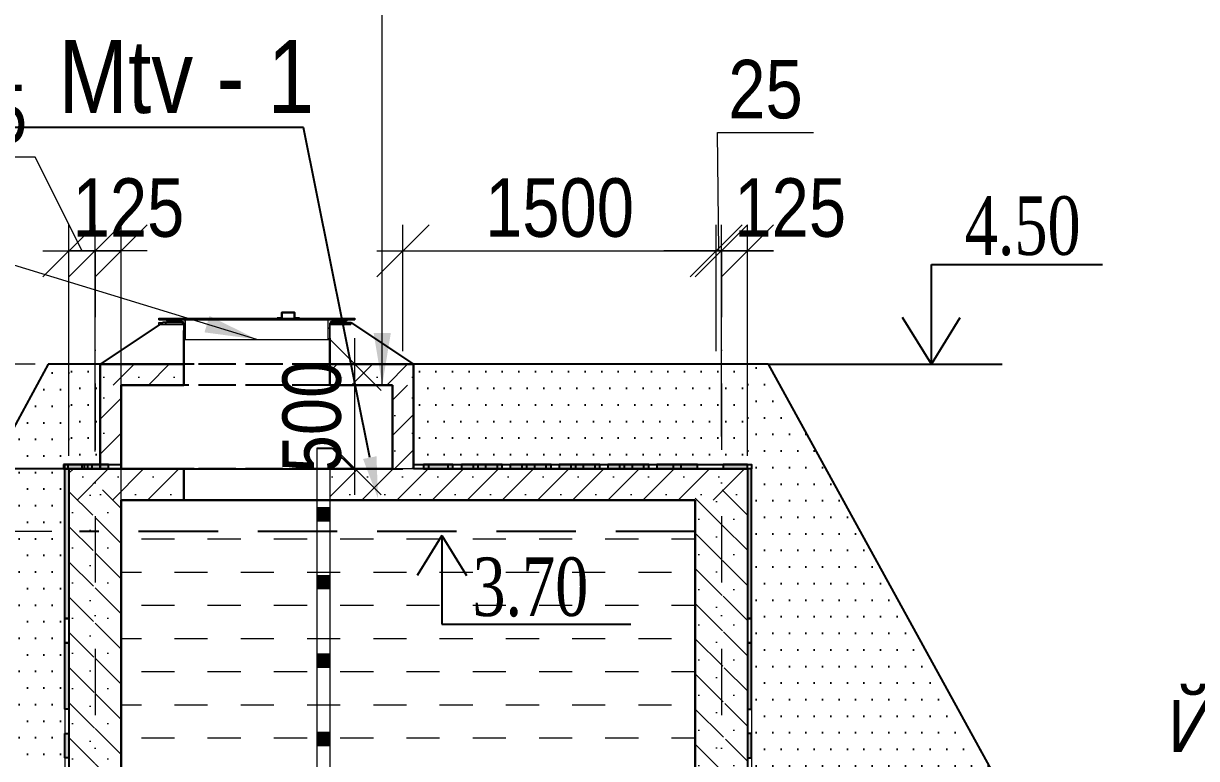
# Model space of a CAD drawing. Header units: millimetres. Extents: x 1177285 to 1225570, y -905119 to -683091.
# Drawn here: x 1208441 to 1214060, y -721694 to -718174 of the extents above; entities that cross this region are included whole.
import ezdxf
from ezdxf import colors
from ezdxf.entities.mleader import LeaderData, LeaderLine
from ezdxf.math import Vec2, Vec3

# ---------------------------------------------------------------- set-up
doc = ezdxf.new("R2010")
doc.units = ezdxf.units.MM
for name, pattern in [('ACAD_ISO02W100', [15, 12, -3]), ('DASHDOT', [25.4, 12.7, -6.35, 0, -6.35]), ('DASHEDX2', [38.1, 25.4, -12.7]), ('Hidden Line', [391.222223, 282.222223, -109])]:
    doc.linetypes.add(name, pattern=pattern)
for name, color, linetype, lineweight in [('Exterior walls_Ном._пера__95', 7, 'Continuous', 15), ('Exterior walls_Ном._пера__96', 7, 'Continuous', 15), ('Exterior walls_Ном._пера__97', 7, 'Continuous', 18), ('Чертеж эскизный_Ном._пера__97', 7, 'Continuous', 18)]:
    doc.layers.add(name, color=color, linetype=linetype, lineweight=lineweight)
doc.styles.add('400', font='times.ttf', dxfattribs={"width": 0.75, "height": 300})
doc.styles.get("Standard").update_dxf_attribs({"font": 'a3ar(la).ttf'})
doc.styles.add('style1', font='A3TI(LA).TTF', dxfattribs={"height": 200})
doc.styles.add('style6', font='ARIALN.TTF', dxfattribs={"height": 300})
doc.styles.add('yazitipi', font='ARIALN.TTF')
doc.dimstyles.new('DIM_100', dxfattribs={"dimscale": 100, "dimtxt": 250, "dimasz": 2.5, "dimexe": 1.25, "dimexo": 0.625, "dimtad": 1, "dimdec": 0, "dimtxsty": 'style1', "dimblk": 'OBLIQUE', "dimcen": 2.5, "dimdle": 1.25, "dimclrd": 251, "dimclre": 251, "dimaunit": 1, "dimadec": 3, "dimazin": 0, "dimtfac": 1, "dimtdec": 0, "dimtmove": 1, "dimatfit": 3, "dimfxl": 1.25, "dimlwd": 5, "dimlwe": 5, "dimarcsym": 0})
doc.dimstyles.new('sevda', dxfattribs={"dimscale": 100, "dimtxt": 2.8, "dimasz": 2.5, "dimexe": 1.25, "dimexo": 0.625, "dimtad": 1, "dimtxsty": 'yazitipi', "dimblk": 'OBLIQUE', "dimcen": 2.5, "dimdle": 1.25, "dimclrd": 253, "dimclre": 253, "dimclrt": 73, "dimaunit": 1, "dimadec": 3, "dimazin": 0, "dimtfac": 1, "dimtmove": 1, "dimatfit": 3, "dimfxl": 1, "dimlwd": 13, "dimlwe": 13, "dimarcsym": 0})
pattern_1 = [(45, (1266294.87, -767966), (-47.492245, 47.492245), [])]

# ---------------------------------------------------------------- blocks, each defined once
blk = doc.blocks.new('_Oblique')
at = {"color": 0, "linetype": 'ByBlock', "lineweight": -2}
blk.add_line((-0.5, -0.5), (0.5, 0.5), dxfattribs=at)
blk = doc.blocks.new('*D21')
at = {"color": 253, "lineweight": 13, "ltscale": 15, "transparency": 16777216}
for p, q in [((1210028.7, -720431), (1210028.7, -719681)), ((1210296, -719806), (1209903.7, -719806)), ((1210596, -720306), (1209903.7, -720306))]:
    blk.add_line(p, q, dxfattribs=at)
at = {"layer": 'Defpoints', "color": 0, "lineweight": 30, "ltscale": 15, "transparency": 16777216}
for p in [(1210028.7, -719806), (1210358.5, -719806), (1210658.5, -720306)]:
    blk.add_point(p, dxfattribs=at)
at = {"color": 253, "lineweight": 13, "ltscale": 15, "transparency": 16777216, "xscale": 250, "yscale": 250, "zscale": 250}
for p, rotation in [((1210028.7, -719806), 90), ((1210028.7, -720306), 270)]:
    blk.add_blockref('_Oblique', p, dxfattribs=dict(at, rotation=rotation))
at = {"color": 73, "ltscale": 15, "transparency": 16777216, "insert": (1209823.3, -720056), "char_height": 280, "attachment_point": 5, "rotation": 90, "style": 'yazitipi'}
blk.add_mtext('500', dxfattribs=at)
blk = doc.blocks.new('*D23')
at = {"color": 253, "lineweight": 13, "ltscale": 15, "transparency": 16777216}
for p, q in [((1210258.9, -719743.5), (1210258.9, -719137.7)), ((1211758.9, -719743.5), (1211758.9, -719137.7)), ((1210133.9, -719262.7), (1211883.9, -719262.7))]:
    blk.add_line(p, q, dxfattribs=at)
at = {"layer": 'Defpoints', "color": 0, "lineweight": 30, "ltscale": 15, "transparency": 16777216}
for p in [(1211758.9, -719262.7), (1210258.9, -719806), (1211758.9, -719806)]:
    blk.add_point(p, dxfattribs=at)
at = {"color": 253, "lineweight": 13, "ltscale": 15, "transparency": 16777216, "xscale": 250, "yscale": 250, "zscale": 250, "rotation": 180}
blk.add_blockref('_Oblique', (1210258.9, -719262.7), dxfattribs=at)
at = {"color": 253, "lineweight": 13, "ltscale": 15, "transparency": 16777216, "xscale": 250, "yscale": 250, "zscale": 250}
blk.add_blockref('_Oblique', (1211758.9, -719262.7), dxfattribs=at)
at = {"color": 73, "ltscale": 15, "transparency": 16777216, "insert": (1211008.9, -719057.3), "char_height": 280, "attachment_point": 5, "style": 'yazitipi'}
blk.add_mtext('1500', dxfattribs=at)
blk = doc.blocks.new('*D24')
at = {"color": 253, "lineweight": 13, "ltscale": 15, "transparency": 16777216}
for p, q in [((1211783.9, -720151.3), (1211783.9, -719137.7)), ((1211908.9, -720243.5), (1211908.9, -719137.7)), ((1212033.9, -719262.7), (1211658.9, -719262.7))]:
    blk.add_line(p, q, dxfattribs=at)
at = {"layer": 'Defpoints', "color": 0, "lineweight": 30, "ltscale": 15, "transparency": 16777216}
for p in [(1211783.9, -719262.7), (1211783.9, -720213.8), (1211908.9, -720306)]:
    blk.add_point(p, dxfattribs=at)
at = {"color": 253, "lineweight": 13, "ltscale": 15, "transparency": 16777216, "xscale": 250, "yscale": 250, "zscale": 250, "rotation": 180}
blk.add_blockref('_Oblique', (1211783.9, -719262.7), dxfattribs=at)
at = {"color": 253, "lineweight": 13, "ltscale": 15, "transparency": 16777216, "xscale": 250, "yscale": 250, "zscale": 250}
blk.add_blockref('_Oblique', (1211908.9, -719262.7), dxfattribs=at)
at = {"color": 73, "ltscale": 15, "transparency": 16777216, "insert": (1212113.9, -719057.3), "char_height": 280, "attachment_point": 5, "style": 'yazitipi'}
blk.add_mtext('125', dxfattribs=at)
blk = doc.blocks.new('*D25')
at = {"color": 253, "lineweight": 13, "ltscale": 15, "transparency": 16777216}
for p, q in [((1208783.9, -720223.5), (1208783.9, -719137.7)), ((1208908.9, -720543.5), (1208908.9, -719137.7)), ((1209033.9, -719262.7), (1208658.9, -719262.7))]:
    blk.add_line(p, q, dxfattribs=at)
at = {"layer": 'Defpoints', "color": 0, "lineweight": 30, "ltscale": 15, "transparency": 16777216}
for p in [(1208783.9, -719262.7), (1208783.9, -720286), (1208908.9, -720606)]:
    blk.add_point(p, dxfattribs=at)
at = {"color": 253, "lineweight": 13, "ltscale": 15, "transparency": 16777216, "xscale": 250, "yscale": 250, "zscale": 250, "rotation": 180}
blk.add_blockref('_Oblique', (1208783.9, -719262.7), dxfattribs=at)
at = {"color": 253, "lineweight": 13, "ltscale": 15, "transparency": 16777216, "xscale": 250, "yscale": 250, "zscale": 250}
blk.add_blockref('_Oblique', (1208908.9, -719262.7), dxfattribs=at)
at = {"color": 73, "ltscale": 15, "transparency": 16777216, "insert": (1208943.9, -719057.3), "char_height": 280, "attachment_point": 5, "style": 'yazitipi'}
blk.add_mtext('125', dxfattribs=at)
blk = doc.blocks.new('*D26')
at = {"color": 253, "lineweight": 13, "ltscale": 15, "transparency": 16777216}
for p, q in [((1208497.2, -718814.5), (1207884.8, -718814.5)), ((1208721.4, -719262.7), (1208497.2, -718814.5)), ((1208658.9, -720243.5), (1208658.9, -719137.7)), ((1208783.9, -720151.3), (1208783.9, -719137.7)), ((1208533.9, -719262.7), (1208908.9, -719262.7))]:
    blk.add_line(p, q, dxfattribs=at)
at = {"layer": 'Defpoints', "color": 0, "lineweight": 30, "ltscale": 15, "transparency": 16777216}
for p in [(1208783.9, -719262.7), (1208783.9, -720213.8), (1208658.9, -720306)]:
    blk.add_point(p, dxfattribs=at)
at = {"color": 253, "lineweight": 13, "ltscale": 15, "transparency": 16777216, "xscale": 250, "yscale": 250, "zscale": 250, "rotation": 180}
blk.add_blockref('_Oblique', (1208658.9, -719262.7), dxfattribs=at)
at = {"color": 253, "lineweight": 13, "ltscale": 15, "transparency": 16777216, "xscale": 250, "yscale": 250, "zscale": 250}
blk.add_blockref('_Oblique', (1208783.9, -719262.7), dxfattribs=at)
at = {"color": 73, "ltscale": 15, "transparency": 16777216, "insert": (1208191, -718609.1), "char_height": 280, "attachment_point": 5, "style": 'yazitipi'}
blk.add_mtext('125', dxfattribs=at)
blk = doc.blocks.new('*D85')
at = {"color": 253, "lineweight": 13, "ltscale": 15, "transparency": 16777216}
for p, q in [((1207675.7, -720431), (1207675.7, -719681)), ((1208496.4, -719806), (1207550.7, -719806)), ((1208199.7, -720306), (1207550.7, -720306))]:
    blk.add_line(p, q, dxfattribs=at)
at = {"layer": 'Defpoints', "color": 0, "lineweight": 30, "ltscale": 15, "transparency": 16777216}
for p in [(1207675.7, -719806), (1208558.9, -719806), (1208262.2, -720306)]:
    blk.add_point(p, dxfattribs=at)
at = {"color": 253, "lineweight": 13, "ltscale": 15, "transparency": 16777216, "xscale": 250, "yscale": 250, "zscale": 250}
for p, rotation in [((1207675.7, -719806), 90), ((1207675.7, -720306), 270)]:
    blk.add_blockref('_Oblique', p, dxfattribs=dict(at, rotation=rotation))
at = {"color": 73, "ltscale": 15, "transparency": 16777216, "insert": (1207470.3, -720056), "char_height": 280, "attachment_point": 5, "rotation": 90, "style": 'yazitipi'}
blk.add_mtext('500', dxfattribs=at)
blk = doc.blocks.new('*D117')
at = {"color": 253, "lineweight": 13, "ltscale": 15, "transparency": 16777216}
for p, q in [((1207675.7, -720731), (1207675.7, -720181)), ((1208576.4, -720306), (1207550.7, -720306)), ((1207675.7, -720456), (1207159.9, -720453.6)), ((1207159.9, -720453.6), (1207159.9, -721085.1)), ((1208576.4, -720606), (1207550.7, -720606))]:
    blk.add_line(p, q, dxfattribs=at)
at = {"layer": 'Defpoints', "color": 0, "lineweight": 30, "ltscale": 15, "transparency": 16777216}
for p in [(1207675.7, -720306), (1208638.9, -720306), (1208638.9, -720606)]:
    blk.add_point(p, dxfattribs=at)
at = {"color": 253, "lineweight": 13, "ltscale": 15, "transparency": 16777216, "xscale": 250, "yscale": 250, "zscale": 250}
for p, rotation in [((1207675.7, -720306), 90), ((1207675.7, -720606), 270)]:
    blk.add_blockref('_Oblique', p, dxfattribs=dict(at, rotation=rotation))
at = {"color": 73, "ltscale": 15, "transparency": 16777216, "insert": (1206954.5, -720769.3), "char_height": 280, "attachment_point": 5, "rotation": 90, "style": 'yazitipi'}
blk.add_mtext('300', dxfattribs=at)
blk = doc.blocks.new('*D119')
at = {"color": 253, "lineweight": 13, "ltscale": 15, "transparency": 16777216}
for p, q in [((1211771.4, -719262.7), (1211765.7, -718695.6)), ((1211765.7, -718695.6), (1212225.1, -718695.6)), ((1211758.9, -719325.2), (1211758.9, -719137.7)), ((1211783.9, -719325.2), (1211783.9, -719137.7)), ((1211758.9, -719262.7), (1211508.9, -719262.7)), ((1211783.9, -719262.7), (1211758.9, -719262.7)), ((1211783.9, -719262.7), (1211758.9, -719262.7)), ((1211783.9, -719262.7), (1212033.9, -719262.7))]:
    blk.add_line(p, q, dxfattribs=at)
at = {"layer": 'Defpoints', "color": 0, "lineweight": 30, "ltscale": 15, "transparency": 16777216}
for p in [(1211758.9, -719262.7), (1211758.9, -719387.7), (1211783.9, -719387.7)]:
    blk.add_point(p, dxfattribs=at)
at = {"color": 253, "lineweight": 13, "ltscale": 15, "transparency": 16777216, "xscale": 250, "yscale": 250, "zscale": 250}
blk.add_blockref('_Oblique', (1211758.9, -719262.7), dxfattribs=at)
at = {"color": 253, "lineweight": 13, "ltscale": 15, "transparency": 16777216, "xscale": 250, "yscale": 250, "zscale": 250, "rotation": 180}
blk.add_blockref('_Oblique', (1211783.9, -719262.7), dxfattribs=at)
at = {"color": 73, "ltscale": 15, "transparency": 16777216, "insert": (1211995.4, -718490.1), "char_height": 280, "attachment_point": 5, "style": 'yazitipi'}
blk.add_mtext('25', dxfattribs=at)

msp = doc.modelspace()

# ---------------------------------------------------------------- hatches: boundary and pattern name
at = {"ltscale": 15}
h = msp.add_hatch(dxfattribs=at)
h.set_pattern_fill('DOTS', color=256, scale=50)
h.set_pattern_definition([(0, (335056.7, -20394.98), (39.6875, 79.375), [0, -79.375])])
h.paths.add_polyline_path([(1208558.889, -719805.961), (1208092.822, -720664.391), (1207283.002, -722155.961), (1208108.939, -724605.961), (1208463.84, -724605.961), (1208463.889, -724285.961), (1208592.548, -724285.961), (1208638.889, -724285.961), (1208638.889, -722305.961), (1208630.892, -721085.961), (1208655.796, -721085.961), (1208658.889, -719805.961)])
h = msp.add_hatch(dxfattribs=at)
h.set_pattern_fill('DOTS', color=256, scale=50)
h.set_pattern_definition([(0, (335942.59, -19594.98), (39.6875, 79.375), [0, -79.375])])
edge = h.paths.add_edge_path()
edge.add_line((1211758.889, -719805.961), (1211908.889, -719805.961))
edge.add_line((1211908.889, -719805.961), (1211908.889, -720285.961))
edge.add_line((1211908.889, -720285.961), (1210308.689, -720285.961))
edge.add_line((1210308.689, -720285.961), (1210308.689, -719805.961))
edge = h.paths.add_edge_path()
edge.add_line((1208808.689, -719805.961), (1208808.689, -720285.961))
edge.add_line((1208808.689, -720285.961), (1208658.889, -720285.961))
edge.add_line((1208658.889, -720285.961), (1208658.889, -719805.961))
edge.add_line((1208658.889, -719805.961), (1210272.996, -719805.961))
at = {"lineweight": 5, "ltscale": 5000}
h = msp.add_hatch(dxfattribs=at)
h.set_pattern_fill('SACNCR', color=109, scale=50)
h.set_pattern_definition([(45, (319358.84, -35403.46), (-84.189901, 84.189901), []), (45, (319443.03, -35403.46), (-84.189901, 84.189901), [0, -119.0625])])
h.paths.add_polyline_path([(1208808.689, -719905.961), (1209208.689, -719905.961), (1209208.689, -719805.961), (1208808.689, -719805.961)])
h = msp.add_hatch(dxfattribs=at)
h.set_pattern_fill('SACNCR', color=109, scale=50)
h.set_pattern_definition([(45, (319658.84, -35403.46), (-84.189901, 84.189901), []), (45, (319743.03, -35403.46), (-84.189901, 84.189901), [0, -119.0625])])
h.paths.add_polyline_path([(1210308.689, -719905.961), (1209908.689, -719905.961), (1209908.689, -719805.961), (1210308.689, -719805.961)])
at = {"ltscale": 15}
h = msp.add_hatch(dxfattribs=at)
h.set_pattern_fill('DOTS', color=256, scale=50)
h.set_pattern_definition([(0, (336206.7, -21482.416), (39.6875, 79.375), [0, -79.375])])
h.paths.add_polyline_path([(1211928.889, -724285.961), (1211928.889, -723393.393), (1211928.889, -723363.244), (1211928.889, -722173.393), (1211908.889, -722173.393), (1211908.889, -719805.961), (1212008.889, -719805.961), (1213301.631, -722155.961), (1212458.889, -724605.961), (1212103.889, -724605.961), (1212103.889, -724285.961)])
at = {"lineweight": 5, "ltscale": 5000}
h = msp.add_hatch(dxfattribs=at)
h.set_pattern_fill('SACNCR', color=109, scale=50)
h.set_pattern_definition([(45, (319358.84, -35503.46), (-84.189901, 84.189901), []), (45, (319443.03, -35503.46), (-84.189901, 84.189901), [0, -119.0625])])
h.paths.add_polyline_path([(1208808.689, -719905.961), (1208808.689, -720305.961), (1208908.689, -720305.961), (1208908.689, -719905.961)])
h = msp.add_hatch(dxfattribs=at)
h.set_pattern_fill('SACNCR', color=109, scale=50)
h.set_pattern_definition([(45, (319658.84, -35503.46), (-84.189901, 84.189901), []), (45, (319743.03, -35503.46), (-84.189901, 84.189901), [0, -119.0625])])
h.paths.add_polyline_path([(1210308.689, -719905.961), (1210308.689, -720305.961), (1210208.689, -720305.961), (1210208.689, -719905.961)])
at = {"lineweight": 0, "ltscale": 15}
h = msp.add_hatch(color=256, dxfattribs=at)
h.dxf.hatch_style = 1
h.paths.add_polyline_path([(1208632.15, -720285.961), (1208632.15, -720305.961), (1208749.135, -720305.961), (1208749.135, -720285.961)])
h = msp.add_hatch(color=256, dxfattribs=at)
h.dxf.hatch_style = 1
h.paths.add_polyline_path([(1208652.757, -720285.961), (1208652.757, -720305.961), (1208769.742, -720305.961), (1208769.742, -720285.961)])
h = msp.add_hatch(color=256, dxfattribs=at)
h.dxf.hatch_style = 1
h.paths.add_polyline_path([(1208719.942, -720285.961), (1208719.942, -720305.961), (1208808.689, -720305.961), (1208808.689, -720285.961)])
h = msp.add_hatch(color=256, dxfattribs=at)
h.dxf.hatch_style = 1
h.paths.add_polyline_path([(1208730.995, -720285.961), (1208730.995, -720305.961), (1208847.98, -720305.961), (1208847.98, -720285.961)])
h = msp.add_hatch(color=256, dxfattribs=at)
h.dxf.hatch_style = 1
h.paths.add_polyline_path([(1210357.91, -720285.961), (1210357.91, -720305.961), (1210474.895, -720305.961), (1210474.895, -720285.961)])
h = msp.add_hatch(color=256, dxfattribs=at)
h.dxf.hatch_style = 1
h.paths.add_polyline_path([(1210380.643, -720285.961), (1210380.643, -720305.961), (1210497.628, -720305.961), (1210497.628, -720285.961)])
h = msp.add_hatch(color=256, dxfattribs=at)
h.dxf.hatch_style = 1
h.paths.add_polyline_path([(1210538.841, -720285.961), (1210538.841, -720305.961), (1210655.826, -720305.961), (1210655.826, -720285.961)])
h = msp.add_hatch(color=256, dxfattribs=at)
h.dxf.hatch_style = 1
h.paths.add_polyline_path([(1210594.346, -720285.961), (1210594.346, -720305.961), (1210711.331, -720305.961), (1210711.331, -720285.961)])
h = msp.add_hatch(color=256, dxfattribs=at)
h.dxf.hatch_style = 1
h.paths.add_polyline_path([(1210617.079, -720285.961), (1210617.079, -720305.961), (1210734.064, -720305.961), (1210734.064, -720285.961)])
h = msp.add_hatch(color=256, dxfattribs=at)
h.dxf.hatch_style = 1
h.paths.add_polyline_path([(1210772.811, -720285.961), (1210772.811, -720305.961), (1210889.797, -720305.961), (1210889.797, -720285.961)])
h = msp.add_hatch(color=256, dxfattribs=at)
h.dxf.hatch_style = 1
h.paths.add_polyline_path([(1210828.316, -720285.961), (1210828.316, -720305.961), (1210945.301, -720305.961), (1210945.301, -720285.961)])
h = msp.add_hatch(color=256, dxfattribs=at)
h.dxf.hatch_style = 1
h.paths.add_polyline_path([(1210851.05, -720285.961), (1210851.05, -720305.961), (1210968.035, -720305.961), (1210968.035, -720285.961)])
h = msp.add_hatch(color=256, dxfattribs=at)
h.dxf.hatch_style = 1
h.paths.add_polyline_path([(1211006.782, -720285.961), (1211006.782, -720305.961), (1211123.767, -720305.961), (1211123.767, -720285.961)])
h = msp.add_hatch(color=256, dxfattribs=at)
h.dxf.hatch_style = 1
h.paths.add_polyline_path([(1211062.286, -720285.961), (1211062.286, -720305.961), (1211179.272, -720305.961), (1211179.272, -720285.961)])
h = msp.add_hatch(color=256, dxfattribs=at)
h.dxf.hatch_style = 1
h.paths.add_polyline_path([(1211085.02, -720285.961), (1211085.02, -720305.961), (1211202.005, -720305.961), (1211202.005, -720285.961)])
h = msp.add_hatch(color=256, dxfattribs=at)
h.dxf.hatch_style = 1
h.paths.add_polyline_path([(1211240.752, -720285.961), (1211240.752, -720305.961), (1211357.737, -720305.961), (1211357.737, -720285.961)])
h = msp.add_hatch(color=256, dxfattribs=at)
h.dxf.hatch_style = 1
h.paths.add_polyline_path([(1211296.257, -720285.961), (1211296.257, -720305.961), (1211413.242, -720305.961), (1211413.242, -720285.961)])
h = msp.add_hatch(color=256, dxfattribs=at)
h.dxf.hatch_style = 1
h.paths.add_polyline_path([(1211318.99, -720285.961), (1211318.99, -720305.961), (1211435.975, -720305.961), (1211435.975, -720285.961)])
h = msp.add_hatch(color=256, dxfattribs=at)
h.dxf.hatch_style = 1
h.paths.add_polyline_path([(1211474.722, -720285.961), (1211474.722, -720305.961), (1211591.707, -720305.961), (1211591.707, -720285.961)])
h = msp.add_hatch(color=256, dxfattribs=at)
h.dxf.hatch_style = 1
h.paths.add_polyline_path([(1211552.96, -720285.961), (1211552.96, -720305.961), (1211669.945, -720305.961), (1211669.945, -720285.961)])
h = msp.add_hatch(color=256, dxfattribs=at)
h.dxf.hatch_style = 1
h.paths.add_polyline_path([(1211791.904, -720285.961), (1211791.904, -720305.961), (1211908.889, -720305.961), (1211908.889, -720285.961)])
h = msp.add_hatch(color=256, dxfattribs=at)
h.dxf.hatch_style = 1
h.paths.add_polyline_path([(1208638.889, -720305.961), (1208658.889, -720305.961), (1208658.889, -721022.946), (1208638.889, -721022.946)])
at = {"lineweight": 5, "ltscale": 5000}
h = msp.add_hatch(dxfattribs=at)
h.set_pattern_fill('SACNCR', color=109, scale=50)
h.set_pattern_definition([(45, (334076.64, -28135.29), (-84.189901, 84.189901), []), (45, (334160.83, -28135.29), (-84.189901, 84.189901), [0, -119.0625])])
h.paths.add_polyline_path([(1209208.689, -720455.961), (1208658.889, -720455.961), (1208658.889, -720305.961), (1209208.689, -720304.466)])
edge = h.paths.add_edge_path()
edge.add_line((1208658.889, -720394.09), (1208658.889, -720450.246))
edge.add_line((1208658.889, -720450.246), (1208658.889, -720455.961))
edge.add_line((1208658.889, -720455.961), (1208658.889, -720406.112))
edge.add_line((1208658.889, -720406.112), (1208658.889, -720406.847))
h.paths.add_polyline_path([(1208658.889, -720405.961), (1208658.889, -720305.961)], flags=17)
h = msp.add_hatch(dxfattribs=at)
h.set_pattern_fill('SACNCR', color=109, scale=50)
h.set_pattern_definition([(45, (335776.24, -28135.29), (-84.189901, 84.189901), []), (45, (335860.43, -28135.29), (-84.189901, 84.189901), [0, -119.0625])])
h.paths.add_polyline_path([(1211908.889, -720455.961), (1209908.689, -720455.961), (1209909.304, -720305.961), (1211908.889, -720305.961)])
edge = h.paths.add_edge_path(flags=17)
edge.add_line((1209908.689, -720405.961), (1209908.689, -720449.935))
edge.add_line((1209908.689, -720449.935), (1209908.689, -720455.961))
edge.add_line((1209908.689, -720455.961), (1209908.689, -720406.112))
edge.add_line((1209908.689, -720406.112), (1209908.689, -720406.847))
h.paths.add_polyline_path([(1209908.689, -720401.9), (1209908.689, -720305.961)], flags=17)
at = {"lineweight": 0, "ltscale": 15}
h = msp.add_hatch(color=256, dxfattribs=at)
h.dxf.hatch_style = 1
h.paths.add_polyline_path([(1211928.889, -720305.961), (1211908.889, -720305.961), (1211908.889, -721022.946), (1211928.889, -721022.946)])
at = {"lineweight": 5, "ltscale": 5000}
h = msp.add_hatch(dxfattribs=at)
h.set_pattern_fill('SACNCR', color=109, scale=50, angle=-90)
h.set_pattern_definition([(315, (1894739.56, 147986.69), (84.189901, 84.189901), []), (315, (1894739.56, 147902.5), (84.189901, 84.189901), [0, -119.0625])])
edge = h.paths.add_edge_path()
edge.add_line((1208858.889, -724305.961), (1208783.889, -724305.961))
edge.add_line((1208783.889, -724305.961), (1208783.889, -723155.961))
edge.add_line((1208783.889, -723155.961), (1208908.889, -723155.961))
edge.add_line((1208908.889, -723155.961), (1208908.889, -724305.961))
edge = h.paths.add_edge_path(flags=17)
edge.add_line((1208902.554, -724305.961), (1208808.889, -724305.961))
edge = h.paths.add_edge_path()
edge.add_line((1208708.889, -724305.961), (1208808.889, -724305.961))
edge = h.paths.add_edge_path()
edge.add_line((1208708.889, -723155.961), (1208783.889, -723155.961))
edge.add_line((1208783.889, -723155.961), (1208783.889, -724305.961))
edge.add_line((1208783.889, -724305.961), (1208658.889, -724305.961))
edge.add_line((1208658.889, -724305.961), (1208658.889, -723155.961))
edge = h.paths.add_edge_path()
edge.add_line((1208658.889, -720405.961), (1208783.889, -720405.961))
edge.add_line((1208783.889, -721755.961), (1208783.889, -723155.961))
edge.add_line((1208783.889, -723155.961), (1208658.889, -723155.961))
edge.add_line((1208658.889, -723155.961), (1208658.889, -720405.988))
h.paths.add_polyline_path([(1208908.889, -723155.961), (1208796.389, -723155.961), (1208771.389, -720406.722), (1208908.889, -720406.722)])
h = msp.add_hatch(dxfattribs=at)
h.set_pattern_fill('SACNCR', color=109, scale=50, angle=-90)
h.set_pattern_definition([(315, (1897739.56, 147786.69), (84.189901, 84.189901), []), (315, (1897739.56, 147702.5), (84.189901, 84.189901), [0, -119.0625])])
edge = h.paths.add_edge_path()
edge.add_line((1211858.889, -724305.961), (1211808.889, -724305.961))
edge.add_line((1211808.889, -724305.961), (1211808.889, -723355.961))
edge.add_line((1211808.889, -723355.961), (1211908.889, -723355.961))
edge.add_line((1211908.889, -723355.961), (1211908.889, -724305.961))
edge = h.paths.add_edge_path(flags=17)
edge.add_line((1211902.554, -724305.961), (1211808.889, -724305.961))
edge = h.paths.add_edge_path()
edge.add_line((1211708.889, -724305.961), (1211808.889, -724305.961))
edge = h.paths.add_edge_path()
edge.add_line((1211708.889, -723355.961), (1211808.889, -723355.961))
edge.add_line((1211808.889, -723355.961), (1211808.889, -724305.961))
edge.add_line((1211808.889, -724305.961), (1211658.889, -724305.961))
edge.add_line((1211658.889, -724305.961), (1211658.889, -723355.961))
edge = h.paths.add_edge_path()
edge.add_line((1211658.889, -720405.961), (1211783.889, -720405.961))
edge.add_line((1211808.889, -721955.961), (1211808.889, -723355.961))
edge.add_line((1211808.889, -723355.961), (1211658.889, -723355.961))
edge.add_line((1211658.889, -723355.961), (1211658.889, -720406.922))
h.paths.add_polyline_path([(1211908.889, -723355.961), (1211808.889, -723355.961), (1211783.889, -720407.27), (1211908.889, -720407.27)])
at = {"lineweight": 9}
for points in [[(1209846.683, -720492.812), (1209908.689, -720492.812), (1209908.689, -720554.818), (1209846.683, -720554.818)], [(1209846.683, -720818.191), (1209908.689, -720818.191), (1209908.689, -720880.197), (1209846.683, -720880.197)], [(1209846.683, -721193.57), (1209908.689, -721193.57), (1209908.689, -721255.576), (1209846.683, -721255.576)], [(1209846.683, -721568.949), (1209908.689, -721568.949), (1209908.689, -721630.955), (1209846.683, -721630.955)]]:
    msp.add_hatch(color=256, dxfattribs=at).paths.add_polyline_path(points)
at = {"lineweight": 0, "ltscale": 15}
h = msp.add_hatch(dxfattribs=at)
h.set_pattern_fill('DASH', color=4, scale=50)
h.set_pattern_definition([(0, (336356.7, -20395.98), (158.75, 158.75), [158.75, -158.75])])
h.paths.add_polyline_path([(1208908.889, -720605.961), (1211658.889, -720605.961), (1211658.889, -724505.961), (1208908.889, -724505.961)])
h = msp.add_hatch(color=256, dxfattribs=at)
h.dxf.hatch_style = 1
h.paths.add_polyline_path([(1208638.889, -721139.932), (1208658.889, -721139.932), (1208658.889, -721456.917), (1208638.889, -721456.917)])
h = msp.add_hatch(color=256, dxfattribs=at)
h.dxf.hatch_style = 1
h.paths.add_polyline_path([(1211928.889, -721139.932), (1211908.889, -721139.932), (1211908.889, -721456.917), (1211928.889, -721456.917)])
h = msp.add_hatch(color=256, dxfattribs=at)
h.dxf.hatch_style = 1
h.paths.add_polyline_path([(1208638.889, -721573.902), (1208658.889, -721573.902), (1208658.889, -721690.887), (1208638.889, -721690.887)])
h = msp.add_hatch(color=256, dxfattribs=at)
h.dxf.hatch_style = 1
h.paths.add_polyline_path([(1211928.889, -721573.902), (1211908.889, -721573.902), (1211908.889, -721690.887), (1211928.889, -721690.887)])
at = {"layer": 'Exterior walls_Ном._пера__96', "linetype": 'Continuous'}
h = msp.add_hatch(dxfattribs=at)
h.set_pattern_fill('FACE_BRICK', color=256, scale=0.746269, style=0, pattern_type=2)
h.set_pattern_definition(pattern_1)
h.paths.add_polyline_path([(1209089.692, -719584.375), (1210028.092, -719584.375), (1210028.092, -719593.331), (1209089.692, -719593.331)])
h = msp.add_hatch(dxfattribs=at)
h.set_pattern_fill('FACE_BRICK', color=256, scale=0.746269, style=0, pattern_type=2)
h.set_pattern_definition(pattern_1)
h.paths.add_polyline_path([(1209089.692, -719605.961), (1209201.226, -719605.961), (1209201.226, -719614.917), (1209089.692, -719614.917)])
h = msp.add_hatch(dxfattribs=at)
h.set_pattern_fill('FACE_BRICK_135', color=256, scale=0.746269, style=0, pattern_type=2)
h.set_pattern_definition([(135, (1266294.87, -767966), (47.492245, 47.492245), [])])
edge = h.paths.add_edge_path()
edge.add_arc((1209139.676, -719580.735), 20.594, 217.70592, 255.586402, ccw=False)
edge.add_line((1209123.383, -719593.331), (1209216.151, -719593.331))
edge.add_line((1209216.151, -719593.331), (1209216.151, -719686.657))
edge.add_arc((1209222.43, -719670.64), 17.203, 216.989757, 248.595439, ccw=False)
edge.add_line((1209208.689, -719680.991), (1209208.689, -719608.256))
edge.add_arc((1209201.226, -719608.256), 7.463, 0, 90)
edge.add_line((1209201.226, -719600.793), (1209134.21, -719600.793))
edge.add_line((1209134.21, -719600.793), (1209134.55, -719600.681))
h = msp.add_hatch(dxfattribs=at)
h.set_pattern_fill('FACE_BRICK_135', color=256, scale=0.746269, style=0, pattern_type=2)
h.set_pattern_definition([(135, (1266594.87, -767966), (47.492245, 47.492245), [])])
edge = h.paths.add_edge_path()
edge.add_line((1209983.167, -719600.793), (1209916.151, -719600.793))
edge.add_arc((1209916.151, -719608.256), 7.463, 90, 180)
edge.add_line((1209908.689, -719608.256), (1209908.689, -719680.991))
edge.add_arc((1209894.948, -719670.64), 17.203, 291.404561, 323.010243, ccw=False)
edge.add_line((1209901.226, -719686.657), (1209901.226, -719593.331))
edge.add_line((1209901.226, -719593.331), (1209993.995, -719593.331))
edge.add_arc((1209977.701, -719580.735), 20.594, 284.413598, 322.29408, ccw=False)
edge.add_line((1209982.828, -719600.681), (1209983.167, -719600.793))
h = msp.add_hatch(dxfattribs=at)
h.set_pattern_fill('FACE_BRICK', color=256, scale=0.746269, style=0, pattern_type=2)
h.set_pattern_definition([(45, (1266594.87, -767966), (-47.492245, 47.492245), [])])
h.paths.add_polyline_path([(1210008.833, -719614.917), (1209916.151, -719614.917), (1209916.151, -719605.961), (1210008.833, -719605.961)])

# ---------------------------------------------------------------- linework, layer by layer
at = {"linetype": 'DASHDOT', "lineweight": 15, "ltscale": 25}
for p, q in [((1208783.889, -719262.724), (1208783.889, -726475.844)), ((1211783.889, -719262.724), (1211783.889, -726475.107))]:
    msp.add_line(p, q, dxfattribs=at)
at = {"color": 0}
for p, q in [((1212790.13, -719805.961), (1212790.13, -719328)), ((1210445.416, -720626.506), (1210445.416, -721050.621))]:
    msp.add_line(p, q, dxfattribs=at)
at = {"color": 7}
for p, q in [((1212790.13, -719328), (1213609.411, -719328)), ((1210445.416, -721050.621), (1211350.47, -721050.621))]:
    msp.add_line(p, q, dxfattribs=at)
at = {"ltscale": 15}
for p, q in [((1209108.689, -719605.961), (1208808.689, -719805.961)), ((1209208.689, -719605.961), (1209108.689, -719605.961)), ((1209908.689, -719605.961), (1210008.689, -719605.961)), ((1210008.689, -719605.961), (1210308.689, -719805.961)), ((1208558.889, -719805.961), (1207283.002, -722155.961)), ((1209258.489, -719805.961), (1208558.889, -719805.961)), ((1212008.889, -719805.961), (1210308.689, -719805.961)), ((1212008.889, -719805.961), (1212208.889, -719805.961)), ((1212008.889, -719805.961), (1213301.631, -722155.961)), ((1212208.889, -719805.961), (1213128.986, -719805.961)), ((1209846.683, -720207.761), (1209920.369, -720207.761)), ((1209920.369, -720207.761), (1210020.501, -720305.961)), ((1208755.874, -720285.961), (1208675.874, -720285.961)), ((1208638.889, -720305.961), (1206454.512, -720305.961)), ((1208658.889, -720305.961), (1208658.889, -724305.961)), ((1208658.889, -720305.961), (1210258.889, -720305.961)), ((1209908.689, -720305.961), (1210208.689, -720305.961)), ((1211758.889, -720305.961), (1211908.889, -720305.961)), ((1211908.889, -720305.961), (1211908.889, -724305.961))]:
    msp.add_line(p, q, dxfattribs=at)
at = {"lineweight": 30, "ltscale": 15}
for p, q in [((1209678.76, -719584.375), (1209655.42, -719584.375)), ((1209739.023, -719584.375), (1209762.363, -719584.375)), ((1209208.689, -719644.72), (1209208.689, -719805.961)), ((1209908.689, -719680.991), (1209908.689, -719805.961)), ((1209208.689, -720305.961), (1208908.689, -720305.961)), ((1209208.689, -720455.961), (1209208.689, -720305.961)), ((1211758.889, -720305.961), (1210358.489, -720305.961)), ((1208908.889, -720455.961), (1208908.889, -724305.961)), ((1208908.889, -720455.961), (1210358.489, -720455.961)), ((1210358.489, -720455.961), (1211658.889, -720455.961)), ((1211658.889, -724305.961), (1211658.889, -720455.961))]:
    msp.add_line(p, q, dxfattribs=at)
at = {"linetype": 'ACAD_ISO02W100', "ltscale": 15}
for p, q in [((1209908.689, -719805.961), (1209208.689, -719805.961)), ((1209908.689, -719905.961), (1209208.689, -719905.961)), ((1209908.689, -720305.961), (1209208.689, -720305.961))]:
    msp.add_line(p, q, dxfattribs=at)
at = {"lineweight": 20}
for p, q in [((1209846.683, -720207.761), (1209846.683, -724305.961)), ((1209908.689, -720305.961), (1209908.689, -724305.961))]:
    msp.add_line(p, q, dxfattribs=at)
at = {"linetype": 'DASHEDX2', "ltscale": 15}
msp.add_line((1211658.889, -720605.961), (1208708.889, -720605.961), dxfattribs=at)
at = {"lineweight": 30, "ltscale": 15}
for points in [[(1209708.892, -719557.319), (1209708.892, -719557.319), (1209678.76, -719557.319), (1209678.76, -719584.375)], [(1209708.892, -719557.319), (1209708.892, -719557.319), (1209739.023, -719557.319), (1209739.023, -719584.375)], [(1208908.689, -719805.961), (1208808.689, -719805.961), (1208808.689, -720305.961)], [(1208908.689, -719805.961), (1209208.689, -719805.961), (1209208.689, -719905.961), (1208908.689, -719905.961)], [(1210208.689, -719905.961), (1209908.689, -719905.961), (1209908.689, -719805.961), (1210208.689, -719805.961)], [(1210308.689, -720305.961), (1210308.689, -719805.961), (1210208.689, -719805.961)], [(1208908.689, -720305.961), (1208908.689, -719905.961)], [(1210208.689, -719905.961), (1210208.689, -720305.961)]]:
    msp.add_lwpolyline(points, dxfattribs=at)
at = {"color": 7, "ltscale": 15}
for points in [[(1212790.13, -719805.961), (1212651.528, -719581.617)], [(1212790.13, -719805.961), (1212928.732, -719581.617)], [(1210445.416, -720626.506), (1210327.605, -720817.198)], [(1210445.416, -720626.506), (1210563.228, -720817.198)]]:
    msp.add_lwpolyline(points, dxfattribs=at)
at = {"ltscale": 15}
for points in [[(1208632.15, -720285.961), (1208632.15, -720305.961), (1208749.135, -720305.961), (1208749.135, -720285.961)], [(1208652.757, -720285.961), (1208652.757, -720305.961), (1208769.742, -720305.961), (1208769.742, -720285.961)], [(1208719.942, -720285.961), (1208719.942, -720305.961), (1208808.689, -720305.961), (1208808.689, -720285.961)], [(1208730.995, -720285.961), (1208730.995, -720305.961), (1208847.98, -720305.961), (1208847.98, -720285.961)], [(1210357.91, -720285.961), (1210357.91, -720305.961), (1210474.895, -720305.961), (1210474.895, -720285.961)], [(1210380.643, -720285.961), (1210380.643, -720305.961), (1210497.628, -720305.961), (1210497.628, -720285.961)], [(1210538.841, -720285.961), (1210538.841, -720305.961), (1210655.826, -720305.961), (1210655.826, -720285.961)], [(1210594.346, -720285.961), (1210594.346, -720305.961), (1210711.331, -720305.961), (1210711.331, -720285.961)], [(1210617.079, -720285.961), (1210617.079, -720305.961), (1210734.064, -720305.961), (1210734.064, -720285.961)], [(1210772.811, -720285.961), (1210772.811, -720305.961), (1210889.797, -720305.961), (1210889.797, -720285.961)], [(1210828.316, -720285.961), (1210828.316, -720305.961), (1210945.301, -720305.961), (1210945.301, -720285.961)], [(1210851.05, -720285.961), (1210851.05, -720305.961), (1210968.035, -720305.961), (1210968.035, -720285.961)], [(1211006.782, -720285.961), (1211006.782, -720305.961), (1211123.767, -720305.961), (1211123.767, -720285.961)], [(1211062.286, -720285.961), (1211062.286, -720305.961), (1211179.272, -720305.961), (1211179.272, -720285.961)], [(1211085.02, -720285.961), (1211085.02, -720305.961), (1211202.005, -720305.961), (1211202.005, -720285.961)], [(1211240.752, -720285.961), (1211240.752, -720305.961), (1211357.737, -720305.961), (1211357.737, -720285.961)], [(1211296.257, -720285.961), (1211296.257, -720305.961), (1211413.242, -720305.961), (1211413.242, -720285.961)], [(1211318.99, -720285.961), (1211318.99, -720305.961), (1211435.975, -720305.961), (1211435.975, -720285.961)], [(1211474.722, -720285.961), (1211474.722, -720305.961), (1211591.707, -720305.961), (1211591.707, -720285.961)], [(1211552.96, -720285.961), (1211552.96, -720305.961), (1211669.945, -720305.961), (1211669.945, -720285.961)], [(1211791.904, -720285.961), (1211791.904, -720305.961), (1211908.889, -720305.961), (1211908.889, -720285.961)], [(1208638.889, -720305.961), (1208658.889, -720305.961), (1208658.889, -721022.946), (1208638.889, -721022.946)], [(1211928.889, -720305.961), (1211908.889, -720305.961), (1211908.889, -721022.946), (1211928.889, -721022.946)], [(1208638.889, -721022.946), (1208658.889, -721022.946), (1208658.889, -721139.932), (1208638.889, -721139.932)], [(1211928.889, -721022.946), (1211908.889, -721022.946), (1211908.889, -721139.932), (1211928.889, -721139.932)], [(1208638.889, -721139.932), (1208658.889, -721139.932), (1208658.889, -721456.917), (1208638.889, -721456.917)], [(1211928.889, -721139.932), (1211908.889, -721139.932), (1211908.889, -721456.917), (1211928.889, -721456.917)], [(1208638.889, -721573.902), (1208658.889, -721573.902), (1208658.889, -721690.887), (1208638.889, -721690.887)], [(1211928.889, -721573.902), (1211908.889, -721573.902), (1211908.889, -721690.887), (1211928.889, -721690.887)]]:
    msp.add_lwpolyline(points, close=True, dxfattribs=at)
for points in [[(1209258.489, -720305.961), (1208638.889, -720305.961), (1208638.889, -720285.961), (1208908.689, -720285.961)], [(1210308.689, -720285.961), (1211928.889, -720285.961), (1211928.889, -720305.961), (1210308.689, -720305.961)], [(1210208.689, -720305.961), (1209908.689, -720305.961)]]:
    msp.add_lwpolyline(points, dxfattribs=at)
at = {"lineweight": 9, "ltscale": 15}
for points in [[(1208638.889, -724305.961), (1208658.889, -724305.961), (1208658.889, -720305.961), (1208638.889, -720305.961)], [(1211928.889, -724305.961), (1211908.889, -724305.961), (1211908.889, -720305.961), (1211928.889, -720305.961)]]:
    msp.add_lwpolyline(points, close=True, dxfattribs=at)
at = {"lineweight": 9}
for points in [[(1209908.689, -720492.812), (1209846.683, -720492.812), (1209846.683, -720554.818), (1209908.689, -720554.818)], [(1209908.689, -720818.191), (1209846.683, -720818.191), (1209846.683, -720880.197), (1209908.689, -720880.197)], [(1209908.689, -721193.57), (1209846.683, -721193.57), (1209846.683, -721255.576), (1209908.689, -721255.576)], [(1209908.689, -721568.949), (1209846.683, -721568.949), (1209846.683, -721630.955), (1209908.689, -721630.955)]]:
    msp.add_lwpolyline(points, close=True, dxfattribs=at)
at = {"layer": 'Exterior walls_Ном._пера__95', "linetype": 'Continuous', "flags": 128}
for points in [[(1209089.692, -719584.375), (1210028.092, -719584.375), (1210028.092, -719593.331), (1209089.692, -719593.331)], [(1209089.692, -719605.961), (1209201.226, -719605.961), (1209201.226, -719614.917), (1209089.692, -719614.917)], [(1210008.833, -719614.917), (1209916.151, -719614.917), (1209916.151, -719605.961), (1210008.833, -719605.961)]]:
    msp.add_lwpolyline(points, close=True, dxfattribs=at)
for points in [[(1209134.55, -719600.681, -0.16680656), (1209123.383, -719593.331), (1209216.151, -719593.331), (1209216.151, -719686.657, -0.13878674), (1209208.689, -719680.991), (1209208.689, -719608.256, 0.41421356), (1209201.226, -719600.793), (1209134.21, -719600.793)], [(1209983.167, -719600.793), (1209916.151, -719600.793, 0.41421356), (1209908.689, -719608.256), (1209908.689, -719680.991, -0.13878674), (1209901.226, -719686.657), (1209901.226, -719593.331), (1209993.995, -719593.331, -0.16680656), (1209982.828, -719600.681)]]:
    msp.add_lwpolyline(points, format="xyb", close=True, dxfattribs=at)
at = {"layer": 'Exterior walls_Ном._пера__97', "linetype": 'Continuous'}
for p, q in [((1209089.286, -719593.331), (1209089.286, -719584.375)), ((1209089.286, -719614.917), (1209089.286, -719605.961)), ((1209089.692, -719584.375), (1210028.092, -719584.375)), ((1209089.692, -719593.331), (1210028.092, -719593.331)), ((1209089.692, -719605.961), (1209201.226, -719605.961)), ((1209089.692, -719614.917), (1209201.226, -719614.917)), ((1209208.689, -719593.331), (1209115.92, -719593.331)), ((1209201.226, -719600.793), (1209134.21, -719600.793)), ((1209208.689, -719681.184), (1209208.689, -719608.256)), ((1209216.151, -719686.657), (1209216.151, -719593.331)), ((1209901.226, -719686.657), (1209901.226, -719593.331)), ((1209905.902, -719593.331), (1209998.67, -719593.331)), ((1209908.689, -719681.184), (1209908.689, -719608.256)), ((1209916.151, -719600.793), (1209983.167, -719600.793)), ((1209916.151, -719605.961), (1210008.833, -719606.058)), ((1209916.151, -719614.917), (1210008.833, -719614.917)), ((1210028.092, -719593.331), (1210028.092, -719584.375)), ((1209216.251, -719686.657), (1209901.927, -719686.657))]:
    msp.add_line(p, q, dxfattribs=at)
at = {"layer": 'Exterior walls_Ном._пера__97', "linetype": 'Hidden Line'}
for p, q in [((1209201.226, -719605.961), (1209208.327, -719605.961)), ((1209201.226, -719614.917), (1209208.689, -719614.917)), ((1209908.689, -719614.917), (1209916.151, -719614.917)), ((1209909.05, -719605.961), (1209916.151, -719605.961))]:
    msp.add_line(p, q, dxfattribs=at)
at = {"layer": 'Exterior walls_Ном._пера__97', "linetype": 'Continuous'}
for centre, start, end in [((1209201.226, -719608.256), 0, 90), ((1209916.151, -719608.256), 90, 180)]:
    msp.add_arc(centre, 7.463, start, end, dxfattribs=at)
at = {"layer": 'Чертеж эскизный_Ном._пера__97', "linetype": 'Continuous'}
for centre, radius, start, end in [((1209139.676, -719580.735), 20.594, 217.70592, 255.586402), ((1209977.701, -719580.735), 20.594, 284.413598, 322.29408), ((1209222.43, -719670.64), 17.203, 216.989757, 248.595439), ((1209894.948, -719670.64), 17.203, 291.404561, 323.010243)]:
    msp.add_arc(centre, radius, start, end, dxfattribs=at)

# ---------------------------------------------------------------- texts
at = {"lineweight": 9, "char_height": 280, "width": 23109.77763, "attachment_point": 1, "style": '400'}
for s, insert in [('{\\fTimes New Roman|b0|i0|c238|p18;4.50}', (1212949.999, -719001.774)), ('{\\fTimes New Roman|b0|i0|c238|p18;3.7}0', (1210591.564, -720730.974))]:
    msp.add_mtext(s, dxfattribs=dict(at, insert=insert))
at = {"color": 0, "lineweight": 25, "insert": (1213922.947, -721412.836), "char_height": 249.99, "width": 3304.78713, "attachment_point": 1}
msp.add_mtext('Йер сятhi', dxfattribs=at)

# ---------------------------------------------------------------- dimensions: what is measured, and where the dimension line sits
at = {"ltscale": 15}
for base, p1, p2, picture, middle in [((1211758.889, -719262.724), (1211783.889, -719387.724), (1211758.889, -719387.724), '*D119', (1211828.212, -718695.553)), ((1208783.889, -719262.724), (1208658.889, -720305.961), (1208783.889, -720213.755), '*D26', (1208434.733, -718814.547)), ((1208783.889, -719262.724), (1208908.889, -720605.961), (1208783.889, -720285.961), '*D25', (1208943.911, -719262.724))]:
    dim = msp.add_linear_dim(base=base, p1=p1, p2=p2, dimstyle='sevda', dxfattribs=at)
    dim.commit()
    dim.dimension.update_dxf_attribs({"geometry": picture, "text_midpoint": middle, "dimtype": 160})
dim = msp.add_linear_dim(base=(1211758.889, -719262.724), p1=(1210258.889, -719805.961), p2=(1211758.889, -719805.961), angle=180, dimstyle='sevda', dxfattribs=at)
dim.commit()
dim.dimension.update_dxf_attribs({"geometry": '*D23', "text_midpoint": (1211008.889, -719057.263)})
for base, p1, p2, angle, picture, middle in [((1211783.889, -719262.724), (1211908.889, -720305.961), (1211783.889, -720213.755), 180, '*D24', (1212113.853, -719262.724)), ((1207675.736, -719805.961), (1208262.214, -720305.961), (1208558.889, -719805.961), 90, '*D85', (1207675.736, -720055.961)), ((1210028.735, -719805.961), (1210658.489, -720305.961), (1210358.489, -719805.961), 90, '*D21', (1210028.735, -720055.961)), ((1207675.736, -720305.961), (1208638.889, -720605.961), (1208638.889, -720305.961), 90, '*D117', (1207159.912, -720516.063))]:
    dim = msp.add_linear_dim(base=base, p1=p1, p2=p2, angle=angle, dimstyle='sevda', dxfattribs=at)
    dim.commit()
    dim.dimension.update_dxf_attribs({"geometry": picture, "text_midpoint": middle, "dimtype": 160})

# ---------------------------------------------------------------- leaders
msp.add_leader([(1210159.477, -719905.961), (1210159.477, -716174.882)], dimstyle='sevda', override={"dimgap": 0.625, "dimtad": 0}, dxfattribs=at)
at = {"ltscale": 5}
msp.add_leader([(1209559.089, -719686.657), (1206893.442, -718873.204), (1203211.075, -718873.204)], dimstyle='DIM_100', override={"dimgap": 0.625, "dimtad": 0}, dxfattribs=at)
at = {"color": 13, "linetype": 'ByBlock', "lineweight": 9}
ml = msp.add_multileader_mtext('Standard', dxfattribs=at)
ml.set_content('{\\fArial Narrow|b0|i0|c238|p34;\\C256;Mtv - 1      }', color=3, style='style6')
ml.set_leader_properties()
ml.build(insert=Vec2(0, 0))
ml.multileader.update_dxf_attribs({"text_left_attachment_type": 6, "text_right_attachment_type": 6, "dogleg_length": 0.36, "arrow_head_size": 200})
ctx = ml.context
ctx.base_point, ctx.char_height, ctx.arrow_head_size, ctx.landing_gap_size, ctx.plane_origin = Vec3(1208659.674, -718672.647), 350, 200, 0.15, Vec3(1216573.877, -714750.424)
ctx.left_attachment, ctx.right_attachment, ctx.text_align_type = 6, 6, 1
notes = []
notes.append((ctx, [(0, (1, 1, 0), (1209781.719, -718672.647), (-1, 0), 0.36, [(0, [(1210139.276, -720448.677)], 0, [])])]))
ctx.mtext.insert, ctx.mtext.rotation, ctx.mtext.alignment, ctx.mtext.flow_direction = Vec3(1209220.517, -718252.647), 6.28318531, 2, 5
for ctx, leaders in notes:
    for number, flags, end, landing, length, lines in leaders:
        leader = LeaderData()
        leader.index, (leader.has_last_leader_line, leader.has_dogleg_vector, leader.attachment_direction) = number, flags
        leader.last_leader_point, leader.dogleg_vector, leader.dogleg_length = Vec3(end), Vec3(landing), length
        for number, points, colour, breaks in lines:
            line = LeaderLine()
            line.index, line.vertices, line.color, line.breaks = number, Vec3.list(points), colors.encode_raw_color(colour), breaks
            leader.lines.append(line)
        ctx.leaders.append(leader)

doc.saveas('drawing.dxf')
